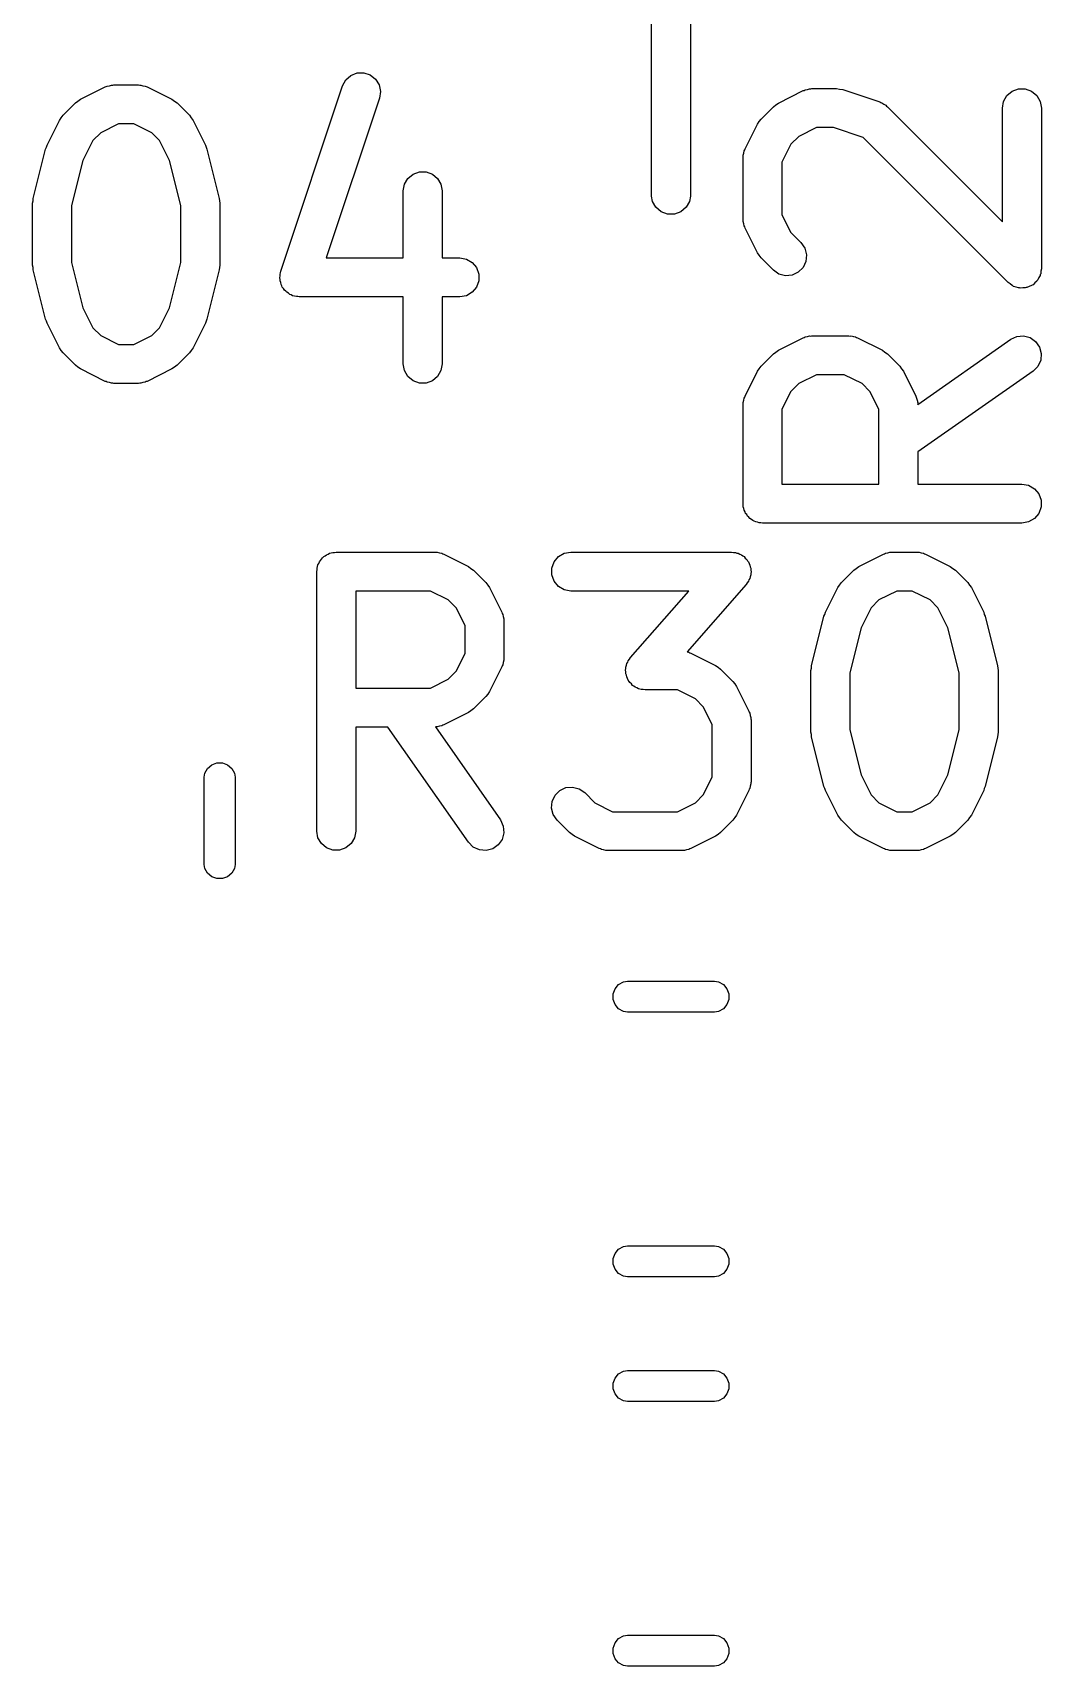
# Model space of a CAD drawing. Extents: x -0.1 to 56.2, y -70.1 to 0.1.
# Drawn here: x 19.24 to 23.13, y -56.87 to -50.58 of the extents above; entities that cross this region are included whole.
import ezdxf

# ---------------------------------------------------------------- set-up
doc = ezdxf.new("R2010")
doc.units = 0
doc.header["$MEASUREMENT"] = 0
doc.layers.add('BLACK', color=7, linetype='CONTINUOUS')

msp = doc.modelspace()

# ---------------------------------------------------------------- linework, layer by layer
at = {"layer": 'BLACK', "linetype": 'CONTINUOUS'}
for p, q in [((21.775, -49.1934), (21.775, -51.2066)), ((21.625, -51.2066), (21.625, -50.275)), ((19.4236, -50.8329), (19.5188, -50.7853)), ((19.5188, -50.7853), (19.523, -50.7841)), ((19.523, -50.7841), (19.5267, -50.7819)), ((19.5267, -50.7819), (19.5354, -50.7804)), ((19.5354, -50.7804), (19.5438, -50.7779)), ((19.5438, -50.7779), (19.5481, -50.7781)), ((19.5481, -50.7781), (19.5524, -50.7774)), ((19.5524, -50.7774), (19.6476, -50.7774)), ((19.6476, -50.7774), (19.6519, -50.7781)), ((19.6519, -50.7781), (19.6562, -50.7779)), ((19.6562, -50.7779), (19.6646, -50.7804)), ((19.6646, -50.7804), (19.6733, -50.7819)), ((19.6733, -50.7819), (19.677, -50.7841)), ((19.677, -50.7841), (19.6812, -50.7853)), ((19.6812, -50.7853), (19.7764, -50.8329)), ((20.1955, -51.4953), (20.4336, -50.781)), ((20.4336, -50.781), (20.446, -50.7581)), ((20.446, -50.7581), (20.4655, -50.7409)), ((20.4655, -50.7409), (20.4897, -50.7313)), ((20.4897, -50.7313), (20.5158, -50.7306)), ((20.5158, -50.7306), (20.5405, -50.7388)), ((20.5405, -50.7388), (20.5609, -50.755)), ((20.5609, -50.755), (20.5745, -50.7772)), ((20.5745, -50.7772), (20.5797, -50.8027)), ((19.3565, -50.8946), (19.4041, -50.847)), ((19.4041, -50.847), (19.4139, -50.8401)), ((19.4139, -50.8401), (19.4236, -50.8329)), ((19.7764, -50.8329), (19.7861, -50.8401)), ((19.7861, -50.8401), (19.7959, -50.847)), ((19.7959, -50.847), (19.8435, -50.8946)), ((20.5759, -50.8285), (20.3707, -51.444)), ((20.5797, -50.8027), (20.5759, -50.8285)), ((22.1044, -50.8544), (22.1141, -50.8472)), ((22.1141, -50.8472), (22.2093, -50.7996)), ((22.2093, -50.7996), (22.2135, -50.7984)), ((22.2135, -50.7984), (22.2172, -50.7962)), ((22.2172, -50.7962), (22.2259, -50.7947)), ((22.2259, -50.7947), (22.2343, -50.7922)), ((22.2343, -50.7922), (22.2386, -50.7924)), ((22.2386, -50.7924), (22.2429, -50.7917)), ((22.2429, -50.7917), (22.3381, -50.7917)), ((22.3381, -50.7917), (22.3499, -50.7938)), ((22.3499, -50.7938), (22.3618, -50.7955)), ((22.3618, -50.7955), (22.5047, -50.8431)), ((22.5047, -50.8431), (22.5085, -50.8452)), ((22.5085, -50.8452), (22.5126, -50.8463)), ((22.5126, -50.8463), (22.5198, -50.8513)), ((22.5198, -50.8513), (22.5276, -50.8555)), ((22.9774, -50.8667), (22.9819, -50.841)), ((22.9819, -50.841), (22.9949, -50.8185)), ((22.9949, -50.8185), (23.0149, -50.8017)), ((23.0149, -50.8017), (23.0394, -50.7928)), ((23.0394, -50.7928), (23.0654, -50.7928)), ((23.0654, -50.7928), (23.0899, -50.8017)), ((23.0899, -50.8017), (23.1098, -50.8185)), ((23.1098, -50.8185), (23.1229, -50.841)), ((23.1229, -50.841), (23.1274, -50.8667)), ((19.2948, -51.0093), (19.3424, -50.9141)), ((19.3424, -50.9141), (19.3496, -50.9044)), ((19.3496, -50.9044), (19.3565, -50.8946)), ((19.8435, -50.8946), (19.8504, -50.9044)), ((19.8504, -50.9044), (19.8576, -50.9141)), ((19.8576, -50.9141), (19.9052, -51.0093)), ((22.0401, -50.9187), (22.047, -50.9089)), ((22.047, -50.9089), (22.0946, -50.8613)), ((22.0946, -50.8613), (22.1044, -50.8544)), ((22.5276, -50.8555), (22.5304, -50.8588)), ((22.5304, -50.8588), (22.534, -50.8613)), ((22.534, -50.8613), (22.9774, -51.3046)), ((22.9774, -51.3046), (22.9774, -50.8667)), ((23.1274, -50.8667), (23.1274, -51.4857)), ((19.5016, -50.9616), (19.4712, -50.992)), ((19.5701, -50.9274), (19.5016, -50.9616)), ((19.6299, -50.9274), (19.5701, -50.9274)), ((19.6984, -50.9616), (19.6299, -50.9274)), ((19.7288, -50.992), (19.6984, -50.9616)), ((21.9853, -51.0236), (22.0329, -50.9284)), ((22.0329, -50.9284), (22.0401, -50.9187)), ((22.192, -50.9759), (22.1616, -51.0063)), ((22.2606, -50.9417), (22.192, -50.9759)), ((22.3259, -50.9417), (22.2606, -50.9417)), ((22.4404, -50.9798), (22.3259, -50.9417)), ((19.2415, -51.2151), (19.2891, -51.0247)), ((19.2891, -51.0247), (19.2925, -51.0172)), ((19.2925, -51.0172), (19.2948, -51.0093)), ((19.4712, -50.992), (19.4327, -51.069)), ((19.7673, -51.069), (19.7288, -50.992)), ((19.9052, -51.0093), (19.9075, -51.0172)), ((19.9075, -51.0172), (19.9109, -51.0247)), ((19.9109, -51.0247), (19.9585, -51.2151)), ((21.9779, -51.0486), (21.9804, -51.0401)), ((21.9804, -51.0401), (21.9819, -51.0315)), ((21.9819, -51.0315), (21.9841, -51.0277)), ((21.9841, -51.0277), (21.9853, -51.0236)), ((22.1616, -51.0063), (22.1274, -51.0748)), ((22.9993, -51.5387), (22.4404, -50.9798)), ((19.4327, -51.069), (19.3893, -51.2426)), ((19.8107, -51.2426), (19.7673, -51.069)), ((21.9774, -51.0571), (21.9781, -51.0529)), ((21.9774, -51.2952), (21.9774, -51.0571)), ((21.9781, -51.0529), (21.9779, -51.0486)), ((22.1274, -51.0748), (22.1274, -51.2775)), ((20.6679, -51.1857), (20.6724, -51.1601)), ((20.6724, -51.1601), (20.6854, -51.1375)), ((20.6854, -51.1375), (20.7054, -51.1208)), ((20.7054, -51.1208), (20.7298, -51.1119)), ((20.7298, -51.1119), (20.7559, -51.1119)), ((20.7559, -51.1119), (20.7804, -51.1208)), ((20.7804, -51.1208), (20.8003, -51.1375)), ((20.8003, -51.1375), (20.8133, -51.1601)), ((20.8133, -51.1601), (20.8179, -51.1857)), ((19.2393, -51.2333), (19.2409, -51.2243)), ((19.2409, -51.2243), (19.2415, -51.2151)), ((19.9585, -51.2151), (19.9591, -51.2243)), ((19.9591, -51.2243), (19.9607, -51.2333)), ((20.6679, -51.444), (20.6679, -51.1857)), ((20.8179, -51.1857), (20.8179, -51.444)), ((21.6284, -51.226), (21.625, -51.2066)), ((21.6417, -51.249), (21.6284, -51.226)), ((21.7716, -51.226), (21.7583, -51.249)), ((21.775, -51.2066), (21.7716, -51.226)), ((19.2393, -51.4714), (19.2393, -51.2333)), ((19.3893, -51.2426), (19.3893, -51.4622)), ((19.8107, -51.4622), (19.8107, -51.2426)), ((19.9607, -51.2333), (19.9607, -51.4714)), ((21.6619, -51.266), (21.6417, -51.249)), ((21.6868, -51.275), (21.6619, -51.266)), ((21.7132, -51.275), (21.6868, -51.275)), ((21.7381, -51.266), (21.7132, -51.275)), ((21.7583, -51.249), (21.7381, -51.266)), ((22.1274, -51.2775), (22.1616, -51.346)), ((21.9781, -51.2995), (21.9774, -51.2952)), ((21.9779, -51.3038), (21.9781, -51.2995)), ((21.9804, -51.3122), (21.9779, -51.3038)), ((21.9819, -51.3209), (21.9804, -51.3122)), ((21.9841, -51.3246), (21.9819, -51.3209)), ((21.9853, -51.3288), (21.9841, -51.3246)), ((22.0329, -51.424), (21.9853, -51.3288)), ((22.1616, -51.346), (22.2007, -51.3851)), ((22.2007, -51.3851), (22.2156, -51.4064)), ((22.2156, -51.4064), (22.2223, -51.4316)), ((19.2409, -51.4805), (19.2393, -51.4714)), ((19.2415, -51.4896), (19.2409, -51.4805)), ((19.3893, -51.4622), (19.4327, -51.6357)), ((19.7673, -51.6357), (19.8107, -51.4622)), ((19.9591, -51.4805), (19.9585, -51.4896)), ((19.9607, -51.4714), (19.9591, -51.4805)), ((20.3707, -51.444), (20.6679, -51.444)), ((20.8179, -51.444), (20.8857, -51.444)), ((20.8857, -51.444), (20.9114, -51.4486)), ((20.9114, -51.4486), (20.9339, -51.4616)), ((20.9339, -51.4616), (20.9507, -51.4815)), ((20.9507, -51.4815), (20.9596, -51.506)), ((22.0401, -51.4337), (22.0329, -51.424)), ((22.047, -51.4435), (22.0401, -51.4337)), ((22.0946, -51.4911), (22.047, -51.4435)), ((22.2091, -51.4811), (22.1906, -51.4995)), ((22.2201, -51.4575), (22.2091, -51.4811)), ((22.2223, -51.4316), (22.2201, -51.4575)), ((19.2891, -51.6801), (19.2415, -51.4896)), ((19.9585, -51.4896), (19.9109, -51.6801)), ((20.1917, -51.5211), (20.1928, -51.5136)), ((20.1928, -51.5265), (20.1917, -51.5211)), ((20.1928, -51.506), (20.1947, -51.5008)), ((20.1928, -51.5136), (20.1928, -51.506)), ((20.1928, -51.5321), (20.1928, -51.5265)), ((20.1954, -51.5392), (20.1928, -51.5321)), ((20.1947, -51.5008), (20.1955, -51.4953)), ((20.1969, -51.5466), (20.1954, -51.5392)), ((20.9596, -51.5321), (20.9507, -51.5565)), ((20.9596, -51.506), (20.9596, -51.5321)), ((22.1159, -51.5061), (22.0946, -51.4911)), ((22.1411, -51.5128), (22.1159, -51.5061)), ((22.167, -51.5105), (22.1411, -51.5128)), ((22.1906, -51.4995), (22.167, -51.5105)), ((23.0074, -51.5444), (22.9993, -51.5387)), ((23.0149, -51.5507), (23.0074, -51.5444)), ((23.1023, -51.5402), (23.0954, -51.5472)), ((23.1098, -51.5339), (23.1023, -51.5402)), ((23.1115, -51.5311), (23.1098, -51.5339)), ((23.1138, -51.5287), (23.1115, -51.5311)), ((23.118, -51.5198), (23.1138, -51.5287)), ((23.1229, -51.5114), (23.118, -51.5198)), ((23.1234, -51.5081), (23.1229, -51.5114)), ((23.1248, -51.5051), (23.1234, -51.5081)), ((23.1257, -51.4954), (23.1248, -51.5051)), ((23.1274, -51.4857), (23.1257, -51.4954)), ((20.1998, -51.5513), (20.1969, -51.5466)), ((20.2017, -51.5565), (20.1998, -51.5513)), ((20.2066, -51.5624), (20.2017, -51.5565)), ((20.2106, -51.5688), (20.2066, -51.5624)), ((20.2149, -51.5723), (20.2106, -51.5688)), ((20.2185, -51.5765), (20.2149, -51.5723)), ((20.225, -51.5803), (20.2185, -51.5765)), ((20.231, -51.585), (20.225, -51.5803)), ((20.2362, -51.5868), (20.231, -51.585)), ((20.241, -51.5895), (20.2362, -51.5868)), ((20.2485, -51.5908), (20.241, -51.5895)), ((20.2557, -51.5932), (20.2485, -51.5908)), ((20.2612, -51.5931), (20.2557, -51.5932)), ((20.2667, -51.594), (20.2612, -51.5931)), ((20.6679, -51.594), (20.2667, -51.594)), ((20.6679, -51.8524), (20.6679, -51.594)), ((20.8857, -51.594), (20.8179, -51.594)), ((20.8179, -51.594), (20.8179, -51.8524)), ((20.9114, -51.5895), (20.8857, -51.594)), ((20.9339, -51.5765), (20.9114, -51.5895)), ((20.9507, -51.5565), (20.9339, -51.5765)), ((23.018, -51.5518), (23.0149, -51.5507)), ((23.0207, -51.5537), (23.018, -51.5518)), ((23.0301, -51.5562), (23.0207, -51.5537)), ((23.0394, -51.5596), (23.0301, -51.5562)), ((23.0427, -51.5596), (23.0394, -51.5596)), ((23.0458, -51.5604), (23.0427, -51.5596)), ((23.0556, -51.5596), (23.0458, -51.5604)), ((23.0654, -51.5596), (23.0556, -51.5596)), ((23.0685, -51.5584), (23.0654, -51.5596)), ((23.0718, -51.5582), (23.0685, -51.5584)), ((23.0807, -51.554), (23.0718, -51.5582)), ((23.0899, -51.5507), (23.0807, -51.554)), ((23.0924, -51.5485), (23.0899, -51.5507)), ((23.0954, -51.5472), (23.0924, -51.5485)), ((19.4327, -51.6357), (19.4712, -51.7127)), ((19.7288, -51.7127), (19.7673, -51.6357)), ((19.2925, -51.6876), (19.2891, -51.6801)), ((19.2948, -51.6954), (19.2925, -51.6876)), ((19.3424, -51.7907), (19.2948, -51.6954)), ((19.4712, -51.7127), (19.5016, -51.7431)), ((19.6984, -51.7431), (19.7288, -51.7127)), ((19.9052, -51.6954), (19.8576, -51.7907)), ((19.9075, -51.6876), (19.9052, -51.6954)), ((19.9109, -51.6801), (19.9075, -51.6876)), ((19.3496, -51.8003), (19.3424, -51.7907)), ((19.5016, -51.7431), (19.5701, -51.7774)), ((19.5701, -51.7774), (19.6299, -51.7774)), ((19.6299, -51.7774), (19.6984, -51.7431)), ((19.8576, -51.7907), (19.8504, -51.8003)), ((22.1141, -51.7996), (22.2093, -51.752)), ((22.2093, -51.752), (22.2135, -51.7507)), ((22.2135, -51.7507), (22.2172, -51.7486)), ((22.2172, -51.7486), (22.2259, -51.747)), ((22.2259, -51.747), (22.2343, -51.7445)), ((22.2343, -51.7445), (22.2386, -51.7448)), ((22.2386, -51.7448), (22.2429, -51.744)), ((22.2429, -51.744), (22.3857, -51.744)), ((22.3857, -51.744), (22.39, -51.7448)), ((22.39, -51.7448), (22.3943, -51.7445)), ((22.3943, -51.7445), (22.4027, -51.747)), ((22.4027, -51.747), (22.4114, -51.7486)), ((22.4114, -51.7486), (22.4151, -51.7507)), ((22.4151, -51.7507), (22.4193, -51.752)), ((22.4193, -51.752), (22.5145, -51.7996)), ((22.651, -52.0085), (23.0094, -51.7576)), ((23.0094, -51.7576), (23.033, -51.7466)), ((23.033, -51.7466), (23.0589, -51.7443)), ((23.0589, -51.7443), (23.0841, -51.7511)), ((23.0841, -51.7511), (23.1054, -51.766)), ((23.1054, -51.766), (23.1204, -51.7874)), ((23.1204, -51.7874), (23.1271, -51.8125)), ((19.3565, -51.8102), (19.3496, -51.8003)), ((19.4041, -51.8578), (19.3565, -51.8102)), ((19.4139, -51.8647), (19.4041, -51.8578)), ((19.7959, -51.8578), (19.7861, -51.8647)), ((19.8435, -51.8102), (19.7959, -51.8578)), ((19.8504, -51.8003), (19.8435, -51.8102)), ((20.6724, -51.878), (20.6679, -51.8524)), ((20.8179, -51.8524), (20.8133, -51.878)), ((22.047, -51.8613), (22.0946, -51.8136)), ((22.0946, -51.8136), (22.1044, -51.8067)), ((22.1044, -51.8067), (22.1141, -51.7996)), ((22.5145, -51.7996), (22.5242, -51.8067)), ((22.5242, -51.8067), (22.534, -51.8136)), ((22.534, -51.8136), (22.5816, -51.8613)), ((23.1248, -51.8385), (23.1138, -51.8621)), ((23.1271, -51.8125), (23.1248, -51.8385)), ((19.4236, -51.8718), (19.4139, -51.8647)), ((19.5188, -51.9195), (19.4236, -51.8718)), ((19.523, -51.9207), (19.5188, -51.9195)), ((19.5267, -51.9229), (19.523, -51.9207)), ((19.5354, -51.9244), (19.5267, -51.9229)), ((19.6733, -51.9229), (19.6646, -51.9244)), ((19.677, -51.9207), (19.6733, -51.9229)), ((19.6812, -51.9195), (19.677, -51.9207)), ((19.7764, -51.8718), (19.6812, -51.9195)), ((19.7861, -51.8647), (19.7764, -51.8718)), ((20.6854, -51.9006), (20.6724, -51.878)), ((20.7054, -51.9173), (20.6854, -51.9006)), ((20.7298, -51.9262), (20.7054, -51.9173)), ((20.7804, -51.9173), (20.7559, -51.9262)), ((20.8003, -51.9006), (20.7804, -51.9173)), ((20.8133, -51.878), (20.8003, -51.9006)), ((21.9853, -51.976), (22.0329, -51.8807)), ((22.0329, -51.8807), (22.0401, -51.8711)), ((22.0401, -51.8711), (22.047, -51.8613)), ((22.2606, -51.894), (22.192, -51.9283)), ((22.368, -51.894), (22.2606, -51.894)), ((22.4365, -51.9283), (22.368, -51.894)), ((22.5816, -51.8613), (22.5885, -51.8711)), ((22.5885, -51.8711), (22.5957, -51.8807)), ((22.5957, -51.8807), (22.6433, -51.976)), ((23.0954, -51.8805), (22.6512, -52.1914)), ((23.1138, -51.8621), (23.0954, -51.8805)), ((19.5438, -51.9269), (19.5354, -51.9244)), ((19.5481, -51.9266), (19.5438, -51.9269)), ((19.5524, -51.9274), (19.5481, -51.9266)), ((19.6476, -51.9274), (19.5524, -51.9274)), ((19.6519, -51.9266), (19.6476, -51.9274)), ((19.6562, -51.9269), (19.6519, -51.9266)), ((19.6646, -51.9244), (19.6562, -51.9269)), ((20.7559, -51.9262), (20.7298, -51.9262)), ((21.9804, -51.9925), (21.9819, -51.9839)), ((21.9819, -51.9839), (21.9841, -51.9801)), ((21.9841, -51.9801), (21.9853, -51.976)), ((22.1616, -51.9587), (22.1274, -52.0272)), ((22.192, -51.9283), (22.1616, -51.9587)), ((22.4669, -51.9587), (22.4365, -51.9283)), ((22.5012, -52.0272), (22.4669, -51.9587)), ((22.6433, -51.976), (22.6445, -51.9801)), ((22.6445, -51.9801), (22.6467, -51.9839)), ((22.6467, -51.9839), (22.6482, -51.9925)), ((21.9774, -52.0095), (21.9781, -52.0053)), ((21.9774, -52.3905), (21.9774, -52.0095)), ((21.9779, -52.0009), (21.9804, -51.9925)), ((21.9781, -52.0053), (21.9779, -52.0009)), ((22.1274, -52.0272), (22.1274, -52.3155)), ((22.5012, -52.3155), (22.5012, -52.0272)), ((22.6482, -51.9925), (22.6507, -52.0009)), ((22.6507, -52.0009), (22.6504, -52.0053)), ((22.6504, -52.0053), (22.651, -52.0085)), ((22.6512, -52.1914), (22.6512, -52.3155)), ((22.1274, -52.3155), (22.5012, -52.3155)), ((22.6512, -52.3155), (23.0524, -52.3155)), ((23.0524, -52.3155), (23.078, -52.32)), ((23.078, -52.32), (23.1006, -52.333)), ((23.1006, -52.333), (23.1173, -52.353)), ((23.1173, -52.353), (23.1262, -52.3775)), ((21.9785, -52.3969), (21.9774, -52.3905)), ((21.9785, -52.4035), (21.9785, -52.3969)), ((21.9808, -52.4097), (21.9785, -52.4035)), ((21.9819, -52.4161), (21.9808, -52.4097)), ((21.9852, -52.4218), (21.9819, -52.4161)), ((21.9874, -52.428), (21.9852, -52.4218)), ((23.1262, -52.4035), (23.1173, -52.428)), ((23.1262, -52.3775), (23.1262, -52.4035)), ((21.9916, -52.433), (21.9874, -52.428)), ((21.9949, -52.4387), (21.9916, -52.433)), ((22, -52.4429), (21.9949, -52.4387)), ((22.0042, -52.4479), (22, -52.4429)), ((22.0099, -52.4512), (22.0042, -52.4479)), ((22.0149, -52.4554), (22.0099, -52.4512)), ((22.021, -52.4577), (22.0149, -52.4554)), ((22.0267, -52.461), (22.021, -52.4577)), ((22.0332, -52.4621), (22.0267, -52.461)), ((22.0394, -52.4643), (22.0332, -52.4621)), ((22.0459, -52.4643), (22.0394, -52.4643)), ((22.0524, -52.4655), (22.0459, -52.4643)), ((23.0524, -52.4655), (22.0524, -52.4655)), ((23.078, -52.461), (23.0524, -52.4655)), ((23.1006, -52.4479), (23.078, -52.461)), ((23.1173, -52.428), (23.1006, -52.4479)), ((20.3423, -52.621), (20.3446, -52.6149)), ((20.3446, -52.6149), (20.3488, -52.6099)), ((20.3488, -52.6099), (20.3521, -52.6042)), ((20.3521, -52.6042), (20.3571, -52.6)), ((20.3571, -52.6), (20.3613, -52.5949)), ((20.3613, -52.5949), (20.367, -52.5916)), ((20.367, -52.5916), (20.372, -52.5874)), ((20.372, -52.5874), (20.3782, -52.5852)), ((20.3782, -52.5852), (20.3839, -52.5819)), ((20.3839, -52.5819), (20.3903, -52.5808)), ((20.3903, -52.5808), (20.3965, -52.5785)), ((20.3965, -52.5785), (20.4031, -52.5785)), ((20.4031, -52.5785), (20.4095, -52.5774)), ((20.4095, -52.5774), (20.7905, -52.5774)), ((20.7905, -52.5774), (20.7947, -52.5781)), ((20.7947, -52.5781), (20.7991, -52.5779)), ((20.7991, -52.5779), (20.8075, -52.5804)), ((20.8075, -52.5804), (20.8161, -52.5819)), ((20.8161, -52.5819), (20.8199, -52.5841)), ((20.8199, -52.5841), (20.824, -52.5853)), ((20.824, -52.5853), (20.9193, -52.6329)), ((21.2404, -52.6394), (21.2493, -52.6149)), ((21.2493, -52.6149), (21.2661, -52.5949)), ((21.2661, -52.5949), (21.2886, -52.5819)), ((21.2886, -52.5819), (21.3143, -52.5774)), ((21.3143, -52.5774), (21.9333, -52.5774)), ((21.9333, -52.5774), (21.9405, -52.5787)), ((21.9405, -52.5787), (21.9479, -52.5788)), ((21.9479, -52.5788), (21.9533, -52.5809)), ((21.9533, -52.5809), (21.959, -52.5819)), ((21.959, -52.5819), (21.9653, -52.5856)), ((21.9653, -52.5856), (21.9722, -52.5882)), ((21.9722, -52.5882), (21.9765, -52.592)), ((21.9765, -52.592), (21.9815, -52.5949)), ((21.9815, -52.5949), (21.9862, -52.6005)), ((21.9862, -52.6005), (21.9918, -52.6054)), ((21.9918, -52.6054), (21.9946, -52.6104)), ((21.9946, -52.6104), (21.9983, -52.6149)), ((21.9983, -52.6149), (22.0008, -52.6218)), ((22.4236, -52.6329), (22.5188, -52.5853)), ((22.5188, -52.5853), (22.523, -52.5841)), ((22.523, -52.5841), (22.5267, -52.5819)), ((22.5267, -52.5819), (22.5354, -52.5804)), ((22.5354, -52.5804), (22.5438, -52.5779)), ((22.5438, -52.5779), (22.5481, -52.5781)), ((22.5481, -52.5781), (22.5524, -52.5774)), ((22.5524, -52.5774), (22.6476, -52.5774)), ((22.6476, -52.5774), (22.6519, -52.5781)), ((22.6519, -52.5781), (22.6562, -52.5779)), ((22.6562, -52.5779), (22.6646, -52.5804)), ((22.6646, -52.5804), (22.6733, -52.5819)), ((22.6733, -52.5819), (22.677, -52.5841)), ((22.677, -52.5841), (22.6812, -52.5853)), ((22.6812, -52.5853), (22.7764, -52.6329)), ((20.3345, -52.6524), (20.3357, -52.6459)), ((20.3345, -53.6524), (20.3345, -52.6524)), ((20.3357, -52.6394), (20.3379, -52.6332)), ((20.3357, -52.6459), (20.3357, -52.6394)), ((20.3379, -52.6332), (20.339, -52.6267)), ((20.339, -52.6267), (20.3423, -52.621)), ((20.9193, -52.6329), (20.9289, -52.6401)), ((20.9289, -52.6401), (20.9387, -52.647)), ((20.9387, -52.647), (20.9864, -52.6946)), ((21.2404, -52.6654), (21.2404, -52.6394)), ((21.2493, -52.6899), (21.2404, -52.6654)), ((22.0008, -52.6218), (22.0043, -52.6282)), ((22.0047, -52.6723), (22.0033, -52.6795)), ((22.0043, -52.6282), (22.0052, -52.6339)), ((22.0072, -52.6654), (22.0047, -52.6723)), ((22.0052, -52.6339), (22.0072, -52.6394)), ((22.0072, -52.6394), (22.0072, -52.6467)), ((22.0072, -52.6467), (22.0083, -52.6539)), ((22.0083, -52.6539), (22.0072, -52.6596)), ((22.0072, -52.6596), (22.0072, -52.6654)), ((22.3565, -52.6946), (22.4041, -52.647)), ((22.4041, -52.647), (22.4139, -52.6401)), ((22.4139, -52.6401), (22.4236, -52.6329)), ((22.7764, -52.6329), (22.7861, -52.6401)), ((22.7861, -52.6401), (22.7959, -52.647)), ((22.7959, -52.647), (22.8435, -52.6946)), ((20.4845, -52.7274), (20.4845, -53.1012)), ((20.7728, -52.7274), (20.4845, -52.7274)), ((20.8413, -52.7616), (20.7728, -52.7274)), ((20.9864, -52.6946), (20.9933, -52.7044)), ((20.9933, -52.7044), (21.0004, -52.7141)), ((21.0004, -52.7141), (21.048, -52.8093)), ((21.2661, -52.7098), (21.2493, -52.6899)), ((21.2886, -52.7229), (21.2661, -52.7098)), ((21.3143, -52.7274), (21.2886, -52.7229)), ((21.7681, -52.7274), (21.3143, -52.7274)), ((21.5436, -52.9839), (21.7681, -52.7274)), ((21.9898, -52.7018), (21.7623, -52.9618)), ((21.9936, -52.6955), (21.9898, -52.7018)), ((21.9983, -52.6899), (21.9936, -52.6955)), ((22.0003, -52.6844), (21.9983, -52.6899)), ((22.0033, -52.6795), (22.0003, -52.6844)), ((22.2948, -52.8093), (22.3424, -52.7141)), ((22.3424, -52.7141), (22.3496, -52.7044)), ((22.3496, -52.7044), (22.3565, -52.6946)), ((22.5701, -52.7274), (22.5016, -52.7616)), ((22.6299, -52.7274), (22.5701, -52.7274)), ((22.6984, -52.7616), (22.6299, -52.7274)), ((22.8435, -52.6946), (22.8504, -52.7044)), ((22.8504, -52.7044), (22.8576, -52.7141)), ((22.8576, -52.7141), (22.9052, -52.8093)), ((20.8717, -52.792), (20.8413, -52.7616)), ((20.906, -52.8606), (20.8717, -52.792)), ((22.4712, -52.792), (22.4327, -52.869)), ((22.5016, -52.7616), (22.4712, -52.792)), ((22.7288, -52.792), (22.6984, -52.7616)), ((22.7673, -52.869), (22.7288, -52.792)), ((20.906, -52.968), (20.906, -52.8606)), ((21.048, -52.8093), (21.0493, -52.8135)), ((21.0493, -52.8135), (21.0514, -52.8172)), ((21.0514, -52.8172), (21.053, -52.8259)), ((21.053, -52.8259), (21.0555, -52.8343)), ((21.0555, -52.8343), (21.0552, -52.8386)), ((21.0552, -52.8386), (21.056, -52.8429)), ((21.056, -52.8429), (21.056, -52.9857)), ((22.2415, -53.0151), (22.2891, -52.8247)), ((22.2891, -52.8247), (22.2925, -52.8172)), ((22.2925, -52.8172), (22.2948, -52.8093)), ((22.9052, -52.8093), (22.9075, -52.8172)), ((22.9075, -52.8172), (22.9109, -52.8247)), ((22.9109, -52.8247), (22.9585, -53.0151)), ((22.4327, -52.869), (22.3893, -53.0426)), ((22.8107, -53.0426), (22.7673, -52.869)), ((20.8717, -53.0365), (20.906, -52.968)), ((21.056, -52.9857), (21.0552, -52.99)), ((21.0552, -52.99), (21.0555, -52.9943)), ((21.535, -52.9958), (21.5398, -52.9902)), ((21.5398, -52.9902), (21.5436, -52.9839)), ((21.7623, -52.9618), (21.7685, -52.9629)), ((21.7685, -52.9629), (21.7723, -52.965)), ((21.7723, -52.965), (21.7764, -52.9663)), ((21.7764, -52.9663), (21.8716, -53.0139)), ((20.8413, -53.0669), (20.8717, -53.0365)), ((21.048, -53.0193), (21.0004, -53.1145)), ((21.0493, -53.0151), (21.048, -53.0193)), ((21.0514, -53.0114), (21.0493, -53.0151)), ((21.053, -53.0027), (21.0514, -53.0114)), ((21.0555, -52.9943), (21.053, -53.0027)), ((21.525, -53.0318), (21.5261, -53.0261)), ((21.5261, -53.039), (21.525, -53.0318)), ((21.5261, -53.0203), (21.5286, -53.0134)), ((21.5261, -53.0261), (21.5261, -53.0203)), ((21.5261, -53.0464), (21.5261, -53.039)), ((21.5281, -53.0518), (21.5261, -53.0464)), ((21.529, -53.0575), (21.5281, -53.0518)), ((21.5286, -53.0134), (21.5301, -53.0062)), ((21.5301, -53.0062), (21.5331, -53.0013)), ((21.5331, -53.0013), (21.535, -52.9958)), ((21.8716, -53.0139), (21.8813, -53.021)), ((21.8813, -53.021), (21.8911, -53.0279)), ((21.8911, -53.0279), (21.9387, -53.0755)), ((22.2393, -53.0333), (22.2409, -53.0243)), ((22.2393, -53.2714), (22.2393, -53.0333)), ((22.2409, -53.0243), (22.2415, -53.0151)), ((22.3893, -53.0426), (22.3893, -53.2622)), ((22.8107, -53.2622), (22.8107, -53.0426)), ((22.9585, -53.0151), (22.9591, -53.0243)), ((22.9591, -53.0243), (22.9607, -53.0333)), ((22.9607, -53.0333), (22.9607, -53.2714)), ((20.4845, -53.1012), (20.7728, -53.1012)), ((20.7728, -53.1012), (20.8413, -53.0669)), ((21.0004, -53.1145), (20.9933, -53.1242)), ((21.5325, -53.0639), (21.529, -53.0575)), ((21.535, -53.0708), (21.5325, -53.0639)), ((21.5388, -53.0753), (21.535, -53.0708)), ((21.5416, -53.0803), (21.5388, -53.0753)), ((21.5471, -53.0852), (21.5416, -53.0803)), ((21.5518, -53.0908), (21.5471, -53.0852)), ((21.5568, -53.0937), (21.5518, -53.0908)), ((21.5612, -53.0975), (21.5568, -53.0937)), ((21.568, -53.1001), (21.5612, -53.0975)), ((21.5743, -53.1038), (21.568, -53.1001)), ((21.5801, -53.1048), (21.5743, -53.1038)), ((21.5855, -53.1069), (21.5801, -53.1048)), ((21.5928, -53.1071), (21.5855, -53.1069)), ((21.6, -53.1083), (21.5928, -53.1071)), ((21.7252, -53.1083), (21.6, -53.1083)), ((21.7937, -53.1426), (21.7252, -53.1083)), ((21.9387, -53.0755), (21.9456, -53.0854)), ((21.9456, -53.0854), (21.9528, -53.095)), ((21.9528, -53.095), (22.0004, -53.1903)), ((20.9387, -53.1816), (20.9289, -53.1885)), ((20.9864, -53.134), (20.9387, -53.1816)), ((20.9933, -53.1242), (20.9864, -53.134)), ((21.8241, -53.173), (21.7937, -53.1426)), ((21.8583, -53.2415), (21.8241, -53.173)), ((20.8199, -53.2445), (20.8161, -53.2467)), ((20.824, -53.2433), (20.8199, -53.2445)), ((20.9193, -53.1957), (20.824, -53.2433)), ((20.9289, -53.1885), (20.9193, -53.1957)), ((21.8583, -53.4442), (21.8583, -53.2415)), ((22.0004, -53.1903), (22.0016, -53.1944)), ((22.0016, -53.1944), (22.0038, -53.1982)), ((22.0038, -53.1982), (22.0053, -53.2068)), ((22.0053, -53.2068), (22.0078, -53.2152)), ((22.0078, -53.2152), (22.0076, -53.2195)), ((22.0076, -53.2195), (22.0083, -53.2238)), ((22.0083, -53.2238), (22.0083, -53.4619)), ((20.6086, -53.2512), (20.4845, -53.2512)), ((20.4845, -53.2512), (20.4845, -53.6524)), ((20.9195, -53.6954), (20.6086, -53.2512)), ((20.7947, -53.2504), (20.7915, -53.251)), ((20.7915, -53.251), (21.0424, -53.6094)), ((20.799, -53.2507), (20.7947, -53.2504)), ((20.8075, -53.2482), (20.799, -53.2507)), ((20.8161, -53.2467), (20.8075, -53.2482)), ((22.2409, -53.2805), (22.2393, -53.2714)), ((22.2415, -53.2896), (22.2409, -53.2805)), ((22.2891, -53.4801), (22.2415, -53.2896)), ((22.3893, -53.2622), (22.4327, -53.4357)), ((22.7673, -53.4357), (22.8107, -53.2622)), ((22.9585, -53.2896), (22.9109, -53.4801)), ((22.9591, -53.2805), (22.9585, -53.2896)), ((22.9607, -53.2714), (22.9591, -53.2805)), ((19.9, -53.4445), (19.9027, -53.4289)), ((19.9027, -53.4289), (19.9133, -53.4106)), ((19.9133, -53.4106), (19.9295, -53.397)), ((19.9295, -53.397), (19.9494, -53.3897)), ((19.9494, -53.3897), (19.9706, -53.3897)), ((19.9706, -53.3897), (19.9905, -53.397)), ((19.9905, -53.397), (20.0067, -53.4106)), ((20.0067, -53.4106), (20.0173, -53.4289)), ((20.0173, -53.4289), (20.02, -53.4445)), ((19.9, -53.7805), (19.9, -53.4445)), ((20.02, -53.4445), (20.02, -53.7805)), ((21.2528, -53.5141), (21.2713, -53.4957)), ((21.2713, -53.4957), (21.2949, -53.4847)), ((21.2949, -53.4847), (21.3208, -53.4824)), ((21.3208, -53.4824), (21.346, -53.4892)), ((21.346, -53.4892), (21.3673, -53.5041)), ((21.8241, -53.5127), (21.8583, -53.4442)), ((22.0004, -53.4954), (21.9528, -53.5907)), ((22.0016, -53.4913), (22.0004, -53.4954)), ((22.0038, -53.4876), (22.0016, -53.4913)), ((22.0053, -53.4789), (22.0038, -53.4876)), ((22.0078, -53.4705), (22.0053, -53.4789)), ((22.0083, -53.4619), (22.0076, -53.4662)), ((22.0076, -53.4662), (22.0078, -53.4705)), ((22.2925, -53.4876), (22.2891, -53.4801)), ((22.2948, -53.4954), (22.2925, -53.4876)), ((22.3424, -53.5907), (22.2948, -53.4954)), ((22.4327, -53.4357), (22.4712, -53.5127)), ((22.7288, -53.5127), (22.7673, -53.4357)), ((22.9052, -53.4954), (22.8576, -53.5907)), ((22.9075, -53.4876), (22.9052, -53.4954)), ((22.9109, -53.4801), (22.9075, -53.4876)), ((21.2396, -53.5637), (21.2418, -53.5377)), ((21.2418, -53.5377), (21.2528, -53.5141)), ((21.3673, -53.5041), (21.4063, -53.5431)), ((21.4063, -53.5431), (21.4748, -53.5774)), ((21.7252, -53.5774), (21.7937, -53.5431)), ((21.7937, -53.5431), (21.8241, -53.5127)), ((22.4712, -53.5127), (22.5016, -53.5431)), ((22.5016, -53.5431), (22.5701, -53.5774)), ((22.6299, -53.5774), (22.6984, -53.5431)), ((22.6984, -53.5431), (22.7288, -53.5127)), ((21.0424, -53.6094), (21.0534, -53.633)), ((21.2463, -53.5888), (21.2396, -53.5637)), ((21.2613, -53.6102), (21.2463, -53.5888)), ((21.3089, -53.6578), (21.2613, -53.6102)), ((21.4748, -53.5774), (21.7252, -53.5774)), ((21.9387, -53.6102), (21.8911, -53.6578)), ((21.9456, -53.6003), (21.9387, -53.6102)), ((21.9528, -53.5907), (21.9456, -53.6003)), ((22.3496, -53.6003), (22.3424, -53.5907)), ((22.3565, -53.6102), (22.3496, -53.6003)), ((22.4041, -53.6578), (22.3565, -53.6102)), ((22.5701, -53.5774), (22.6299, -53.5774)), ((22.8435, -53.6102), (22.7959, -53.6578)), ((22.8504, -53.6003), (22.8435, -53.6102)), ((22.8576, -53.5907), (22.8504, -53.6003)), ((20.339, -53.678), (20.3345, -53.6524)), ((20.3521, -53.7006), (20.339, -53.678)), ((20.48, -53.678), (20.467, -53.7006)), ((20.4845, -53.6524), (20.48, -53.678)), ((21.0489, -53.6841), (21.034, -53.7054)), ((21.0557, -53.6589), (21.0489, -53.6841)), ((21.0534, -53.633), (21.0557, -53.6589)), ((21.3187, -53.6647), (21.3089, -53.6578)), ((21.3284, -53.6718), (21.3187, -53.6647)), ((21.4236, -53.7195), (21.3284, -53.6718)), ((21.8716, -53.6718), (21.7764, -53.7195)), ((21.8813, -53.6647), (21.8716, -53.6718)), ((21.8911, -53.6578), (21.8813, -53.6647)), ((22.4139, -53.6647), (22.4041, -53.6578)), ((22.4236, -53.6718), (22.4139, -53.6647)), ((22.5188, -53.7195), (22.4236, -53.6718)), ((22.7764, -53.6718), (22.6812, -53.7195)), ((22.7861, -53.6647), (22.7764, -53.6718)), ((22.7959, -53.6578), (22.7861, -53.6647)), ((20.372, -53.7173), (20.3521, -53.7006)), ((20.3965, -53.7262), (20.372, -53.7173)), ((20.4225, -53.7262), (20.3965, -53.7262)), ((20.447, -53.7173), (20.4225, -53.7262)), ((20.467, -53.7006), (20.447, -53.7173)), ((20.9379, -53.7138), (20.9195, -53.6954)), ((20.9615, -53.7248), (20.9379, -53.7138)), ((20.9875, -53.7271), (20.9615, -53.7248)), ((21.0126, -53.7204), (20.9875, -53.7271)), ((21.034, -53.7054), (21.0126, -53.7204)), ((21.4277, -53.7207), (21.4236, -53.7195)), ((21.4315, -53.7229), (21.4277, -53.7207)), ((21.4401, -53.7244), (21.4315, -53.7229)), ((21.4486, -53.7269), (21.4401, -53.7244)), ((21.4529, -53.7266), (21.4486, -53.7269)), ((21.4571, -53.7274), (21.4529, -53.7266)), ((21.7429, -53.7274), (21.4571, -53.7274)), ((21.7471, -53.7266), (21.7429, -53.7274)), ((21.7514, -53.7269), (21.7471, -53.7266)), ((21.7599, -53.7244), (21.7514, -53.7269)), ((21.7685, -53.7229), (21.7599, -53.7244)), ((21.7723, -53.7207), (21.7685, -53.7229)), ((21.7764, -53.7195), (21.7723, -53.7207)), ((22.523, -53.7207), (22.5188, -53.7195)), ((22.5267, -53.7229), (22.523, -53.7207)), ((22.5354, -53.7244), (22.5267, -53.7229)), ((22.5438, -53.7269), (22.5354, -53.7244)), ((22.5481, -53.7266), (22.5438, -53.7269)), ((22.5524, -53.7274), (22.5481, -53.7266)), ((22.6476, -53.7274), (22.5524, -53.7274)), ((22.6519, -53.7266), (22.6476, -53.7274)), ((22.6562, -53.7269), (22.6519, -53.7266)), ((22.6646, -53.7244), (22.6562, -53.7269)), ((22.6733, -53.7229), (22.6646, -53.7244)), ((22.677, -53.7207), (22.6733, -53.7229)), ((22.6812, -53.7195), (22.677, -53.7207)), ((19.9027, -53.7961), (19.9, -53.7805)), ((19.9133, -53.8144), (19.9027, -53.7961)), ((20.0173, -53.7961), (20.0067, -53.8144)), ((20.02, -53.7805), (20.0173, -53.7961)), ((19.9295, -53.828), (19.9133, -53.8144)), ((19.9494, -53.8353), (19.9295, -53.828)), ((19.9706, -53.8353), (19.9494, -53.8353)), ((19.9905, -53.828), (19.9706, -53.8353)), ((20.0067, -53.8144), (19.9905, -53.828)), ((21.4845, -54.2595), (21.4981, -54.2433)), ((21.4981, -54.2433), (21.5164, -54.2327)), ((21.5164, -54.2327), (21.532, -54.23)), ((21.532, -54.23), (21.868, -54.23)), ((21.868, -54.23), (21.8836, -54.2327)), ((21.8836, -54.2327), (21.9019, -54.2433)), ((21.9019, -54.2433), (21.9155, -54.2595)), ((21.4772, -54.2794), (21.4845, -54.2595)), ((21.4772, -54.3006), (21.4772, -54.2794)), ((21.4845, -54.3205), (21.4772, -54.3006)), ((21.9155, -54.2595), (21.9228, -54.2794)), ((21.9228, -54.3006), (21.9155, -54.3205)), ((21.9228, -54.2794), (21.9228, -54.3006)), ((21.4981, -54.3367), (21.4845, -54.3205)), ((21.5164, -54.3473), (21.4981, -54.3367)), ((21.532, -54.35), (21.5164, -54.3473)), ((21.868, -54.35), (21.532, -54.35)), ((21.8836, -54.3473), (21.868, -54.35)), ((21.9019, -54.3367), (21.8836, -54.3473)), ((21.9155, -54.3205), (21.9019, -54.3367)), ((21.4981, -55.2633), (21.5164, -55.2527)), ((21.5164, -55.2527), (21.532, -55.25)), ((21.532, -55.25), (21.868, -55.25)), ((21.868, -55.25), (21.8836, -55.2527)), ((21.8836, -55.2527), (21.9019, -55.2633)), ((21.4772, -55.2994), (21.4845, -55.2795)), ((21.4772, -55.3206), (21.4772, -55.2994)), ((21.4845, -55.3405), (21.4772, -55.3206)), ((21.4845, -55.2795), (21.4981, -55.2633)), ((21.9019, -55.2633), (21.9155, -55.2795)), ((21.9155, -55.2795), (21.9228, -55.2994)), ((21.9228, -55.3206), (21.9155, -55.3405)), ((21.9228, -55.2994), (21.9228, -55.3206)), ((21.4981, -55.3567), (21.4845, -55.3405)), ((21.5164, -55.3673), (21.4981, -55.3567)), ((21.532, -55.37), (21.5164, -55.3673)), ((21.868, -55.37), (21.532, -55.37)), ((21.8836, -55.3673), (21.868, -55.37)), ((21.9019, -55.3567), (21.8836, -55.3673)), ((21.9155, -55.3405), (21.9019, -55.3567)), ((21.4772, -55.7794), (21.4845, -55.7595)), ((21.4845, -55.7595), (21.4981, -55.7433)), ((21.4981, -55.7433), (21.5164, -55.7327)), ((21.5164, -55.7327), (21.532, -55.73)), ((21.532, -55.73), (21.868, -55.73)), ((21.868, -55.73), (21.8836, -55.7327)), ((21.8836, -55.7327), (21.9019, -55.7433)), ((21.9019, -55.7433), (21.9155, -55.7595)), ((21.9155, -55.7595), (21.9228, -55.7794)), ((21.4772, -55.8006), (21.4772, -55.7794)), ((21.4845, -55.8205), (21.4772, -55.8006)), ((21.4981, -55.8367), (21.4845, -55.8205)), ((21.9155, -55.8205), (21.9019, -55.8367)), ((21.9228, -55.8006), (21.9155, -55.8205)), ((21.9228, -55.7794), (21.9228, -55.8006)), ((21.5164, -55.8473), (21.4981, -55.8367)), ((21.532, -55.85), (21.5164, -55.8473)), ((21.868, -55.85), (21.532, -55.85)), ((21.8836, -55.8473), (21.868, -55.85)), ((21.9019, -55.8367), (21.8836, -55.8473)), ((21.4845, -56.7795), (21.4981, -56.7633)), ((21.4981, -56.7633), (21.5164, -56.7527)), ((21.5164, -56.7527), (21.532, -56.75)), ((21.532, -56.75), (21.868, -56.75)), ((21.868, -56.75), (21.8836, -56.7527)), ((21.8836, -56.7527), (21.9019, -56.7633)), ((21.9019, -56.7633), (21.9155, -56.7795)), ((21.4772, -56.7994), (21.4845, -56.7795)), ((21.4772, -56.8206), (21.4772, -56.7994)), ((21.4845, -56.8405), (21.4772, -56.8206)), ((21.9155, -56.7795), (21.9228, -56.7994)), ((21.9228, -56.8206), (21.9155, -56.8405)), ((21.9228, -56.7994), (21.9228, -56.8206)), ((21.4981, -56.8567), (21.4845, -56.8405)), ((21.5164, -56.8673), (21.4981, -56.8567)), ((21.532, -56.87), (21.5164, -56.8673)), ((21.868, -56.87), (21.532, -56.87)), ((21.8836, -56.8673), (21.868, -56.87)), ((21.9019, -56.8567), (21.8836, -56.8673)), ((21.9155, -56.8405), (21.9019, -56.8567))]:
    msp.add_line(p, q, dxfattribs=at)

doc.saveas('drawing.dxf')
